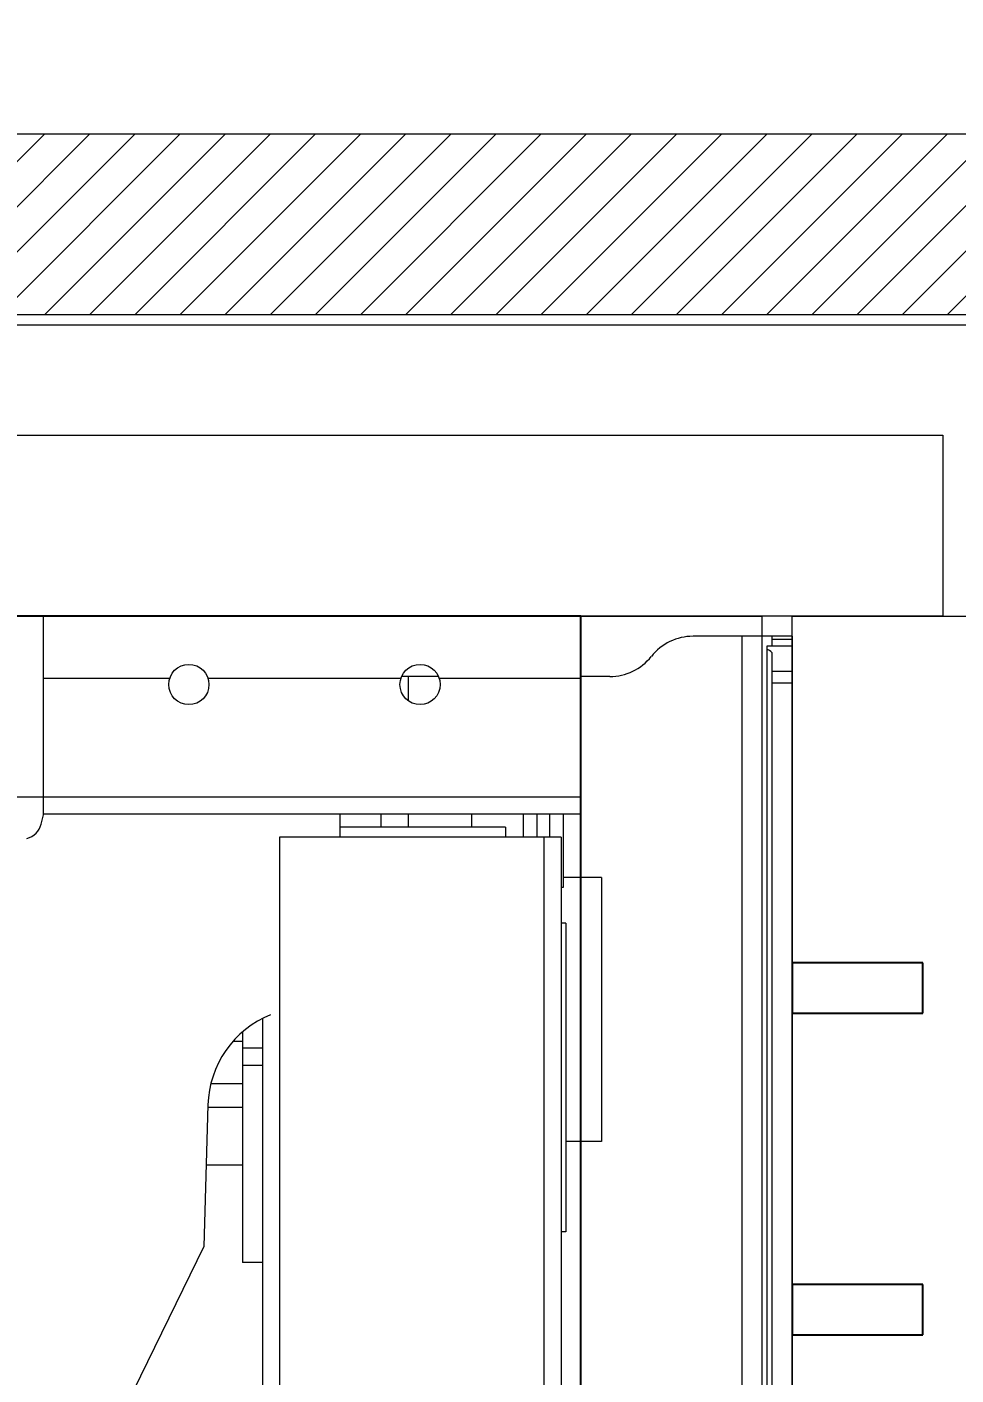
# Model space of a CAD drawing. Header units: millimetres. Extents: x -853320 to 19484, y -510814 to 9708.
# Drawn here: x 5024.8 to 5117.2, y 3641.3 to 3775.4 of the extents above; entities that cross this region are included whole.
import ezdxf
from ezdxf import colors
from ezdxf.entities.mleader import LeaderData, LeaderLine
from ezdxf.math import Vec2, Vec3

# ---------------------------------------------------------------- set-up
doc = ezdxf.new("R2010")
doc.units = ezdxf.units.MM
doc.linetypes.add('BEARBEITUNGEN', pattern=[0])
doc.linetypes.add('NASCOSTA', pattern=[9.525, 6.35, -3.175])
for name, color, linetype, lineweight in [('F_ARREDI', 7, 'Continuous', 5), ('F_ELETTRODOMESTICI', 40, 'Continuous', 5), ('F_Guide', 1, 'Continuous', 9), ('F_MULTI laminato OPACO', 1, 'Continuous', 5), ('F_Proiezioni', 253, 'NASCOSTA', 9)]:
    doc.layers.add(name, color=color, linetype=linetype, lineweight=lineweight)
doc.layers.add('F_Lavorazioni', color=12, linetype='Continuous')
doc.styles.add('DANZI-DIDASCALIE', font='Yu Gothic UI Light.ttf', dxfattribs={"height": 30})

# ---------------------------------------------------------------- blocks, each defined once
blk = doc.blocks.new('_Dot')
at = {"color": 0, "linetype": 'ByBlock', "lineweight": -2}
blk.add_line((-0.5, 0), (-1, 0), dxfattribs=at)
at = {"color": 0, "linetype": 'ByBlock', "const_width": 0.5}
blk.add_lwpolyline([(-0.25, 0, 1), (0.25, 0, 1)], format="xyb", close=True, dxfattribs=at)
blk = doc.blocks.new('V_CAS.ra INTERNA_ pianta')
at = {"layer": 'F_Guide', "color": 8}
for p, q in [((272851.42, -83419.93), (272851.42, -82940.73)), ((272879.42, -83419.93), (272879.42, -82939.93)), ((272881.12, -83401.9), (272881.12, -82939.93)), ((272853.12, -83419.93), (272853.12, -82948.71)), ((272828.44, -83439.93), (272828.44, -83021.43)), ((272830.94, -83438.93), (272830.94, -83022.43)), ((272833.44, -83439.93), (272833.44, -83021.43)), ((272830.44, -83438.32), (272830.44, -83023.03)), ((272886.96, -83379.23), (272899.58, -83353.35)), ((272881.12, -83377.62), (272883.12, -83377.62)), ((272883.12, -83400.54), (272883.12, -83377.62)), ((272886.54, -83393.3), (272886.96, -83379.23)), ((272850.94, -83380.68), (272851.42, -83380.68)), ((272850.94, -83411.38), (272850.94, -83380.68)), ((272883.12, -83387.31), (272886.72, -83387.31)), ((272847.39, -83389.68), (272850.94, -83389.68)), ((272847.39, -83415.93), (272847.39, -83389.68)), ((272883.12, -83393.05), (272886.55, -83393.05)), ((272883.12, -83395.39), (272886.26, -83395.39)), ((272881.12, -83397.22), (272883.12, -83397.22)), ((272881.12, -83398.96), (272883.12, -83398.96)), ((272883.12, -83399.61), (272884.06, -83399.61)), ((272828.44, -83404.93), (272828.44, -83404.93)), ((272828.44, -83404.93), (272828.44, -83404.93)), ((272850.94, -83411.38), (272851.42, -83411.38)), ((272851.2, -83414.93), (272851.42, -83414.93)), ((272851.2, -83422.24), (272851.2, -83414.93)), ((272847.39, -83415.93), (272851.2, -83415.93)), ((272851.42, -83419.93), (272879.42, -83419.93)), ((272852.57, -83422.24), (272852.57, -83419.93)), ((272853.82, -83422.24), (272853.82, -83419.93)), ((272855.2, -83422.24), (272855.2, -83419.93)), ((272856.94, -83420.93), (272856.94, -83419.93)), ((272856.94, -83420.93), (272873.42, -83420.93)), ((272860.34, -83422.24), (272860.34, -83420.93)), ((272866.64, -83422.24), (272866.64, -83420.93)), ((272869.34, -83422.24), (272869.34, -83420.93)), ((272873.42, -83422.24), (272873.42, -83419.93)), ((272849.44, -83422.24), (272902.94, -83422.24)), ((272849.44, -83441.93), (272849.44, -83422.24)), ((272902.94, -83422.16), (272903.15, -83421.24)), ((272902.94, -83441.93), (272902.94, -83422.16)), ((272866.64, -83435.93), (272866.64, -83433.53)), ((272828.44, -83435.27), (272830.44, -83435.27)), ((272849.44, -83435.73), (272863.53, -83435.73)), ((272867.35, -83435.73), (272886.53, -83435.73)), ((272890.35, -83435.73), (272902.94, -83435.73)), ((272828.44, -83436.43), (272830.44, -83436.43)), ((272846.58, -83435.93), (272849.44, -83435.93)), ((272863.61, -83435.93), (272866.64, -83435.93)), ((272866.64, -83435.93), (272867.27, -83435.93)), ((272828.44, -83438.93), (272830.94, -83438.93)), ((272828.44, -83439.6), (272830.44, -83439.6)), ((272830.44, -83439.6), (272830.44, -83438.93)), ((272830.44, -83439.93), (272830.44, -83439.6)), ((272828.44, -83439.93), (272838.29, -83439.93)), ((272849.44, -83441.93), (272902.94, -83441.93))]:
    blk.add_line(p, q, dxfattribs=at)
for centre in [(272865.44, -83435.13), (272888.44, -83435.13)]:
    blk.add_circle(centre, 2, dxfattribs=at)
for centre, radius, start, end in [((272876.55, -83393.01), 10, 292.0611, 358.3112), ((272905, -83421.67), 1.9, 103.8934, 166.9245), ((272846.58, -83441.21), 5.29, 90, 141.5576), ((272838.29, -83434.64), 5.29, 270, 321.5576)]:
    blk.add_arc(centre, radius, start, end, dxfattribs=at)
blk.add_ellipse((272832, -83433.93), major_axis=(0, 5), ratio=0.654481, start_param=2.645492, end_param=2.812476, dxfattribs=at)
at = {"layer": 'F_Lavorazioni', "color": 14, "linetype": 'BEARBEITUNGEN', "true_color": 0xaa0000}
for p, q in [((272849.44, -82951.93), (272849.44, -83441.93)), ((272828.44, -83370.43), (272815.44, -83370.43)), ((272815.44, -83370.43), (272815.44, -83375.43)), ((272828.44, -83375.43), (272828.44, -83370.43)), ((272815.44, -83375.43), (272828.44, -83375.43)), ((272828.44, -83402.43), (272815.44, -83402.43)), ((272815.44, -83402.43), (272815.44, -83407.43)), ((272828.44, -83407.43), (272828.44, -83402.43)), ((272815.44, -83407.43), (272828.44, -83407.43)), ((272849.44, -83441.93), (272924.44, -83441.93))]:
    blk.add_line(p, q, dxfattribs=at)
at = {"layer": 'F_MULTI laminato OPACO', "color": 143, "true_color": 0x7aafdf}
for points in [[(272810.44, -82911.93), (272828.44, -82911.93), (272828.44, -83441.93), (272810.44, -83441.93)], [(272828.44, -83441.93), (273174.44, -83441.93), (273174.44, -82911.93), (272828.44, -82911.93)], [(272849.44, -83441.93), (272831.44, -83441.93), (272831.44, -82951.93), (272849.44, -82951.93)], [(273153.44, -83423.93), (273153.44, -83441.93), (272849.44, -83441.93), (272849.44, -83423.93)], [(273189.44, -83441.93), (273189.44, -83459.93), (272813.44, -83459.93), (272813.44, -83441.93)]]:
    blk.add_lwpolyline(points, close=True, dxfattribs=at)
blk = doc.blocks.new('ARMADIO_camera master_sol.C_pianta')
at = {"layer": 'F_MULTI laminato OPACO', "transparency": 33554508}
h = blk.add_hatch(dxfattribs=at)
h.set_pattern_fill('ANSI31', color=6)
h.paths.add_polyline_path([(718408.42, 531037.1), (718408.42, 531055.1), (718858.42, 531055.1), (718858.42, 531037.1)])
at = {"layer": 'F_MULTI laminato OPACO'}
blk.add_lwpolyline([(718423.42, 531636.1), (718835.42, 531636.1), (718835.42, 531056.1), (718423.42, 531056.1)], close=True, dxfattribs=at)
at = {"layer": 'F_MULTI laminato OPACO', "color": 6}
blk.add_lwpolyline([(718408.42, 531037.1), (718408.42, 531055.1), (718858.42, 531055.1), (718858.42, 531037.1)], close=True, dxfattribs=at)
at = {"layer": 'F_Proiezioni'}
blk.add_lwpolyline([(718408.42, 531054.1), (718408.42, 530604.1, 0.414214), (718858.42, 531054.1)], format="xyb", dxfattribs=at)
at = {"layer": 'F_ARREDI'}
blk.add_blockref('V_CAS.ra INTERNA_ pianta', (445642.98, 614527.02), dxfattribs=at)
blk = doc.blocks.new('BAGNO-LAVANDERIA_pianta_sol.B')
at = {"layer": 'F_ELETTRODOMESTICI', "color": 5, "ltscale": 5}
ml = blk.add_multileader_mtext('Standard', dxfattribs=at)
ml.set_content('{\\fYu Gothic UI Light|b0|i0|c128|p34;BASAMENTO c/cassetto} ditta MIELE art.WTS 610', color=5, style='DANZI-DIDASCALIE')
ml.set_leader_properties(color=256, linetype='ByLayer', lineweight=-1)
ml.set_arrow_properties(name='DOT')
ml.build(insert=Vec2(0, 0))
ml.multileader.update_dxf_attribs({"arrow_head_size": 5, "scale": 5})
ctx = ml.context
ctx.base_point, ctx.scale, ctx.char_height, ctx.arrow_head_size, ctx.landing_gap_size, ctx.plane_origin, ctx.plane_x_axis, ctx.plane_y_axis = Vec3(865728.96, 518190.64), 5, 25, 5, 10, Vec3(865691.99, 518253.27), Vec3(0, -1), Vec3(1, 0)
notes = []
notes.append((ctx, [(0, (0, 0, 0), (0, 0), (1, 0), 1, [])]))
ctx.mtext.insert, ctx.mtext.text_direction, ctx.mtext.rotation, ctx.mtext.width, ctx.mtext.flow_direction = Vec3(865741.68, 518180.64), Vec3(0, -1), 4.712389, 471.5743, 5
ml = blk.add_multileader_mtext('Standard', dxfattribs=at)
ml.set_content('{\\fYu Gothic UI Light|b0|i0|c128|p34;LAVASCIUGA} ditta MIELE art.WTD165 WPM 8/5kg', color=5, style='DANZI-DIDASCALIE')
ml.set_leader_properties(color=256, linetype='ByLayer', lineweight=-1)
ml.set_arrow_properties(name='DOT')
ml.build(insert=Vec2(0, 0))
ml.multileader.update_dxf_attribs({"arrow_head_size": 5, "scale": 5})
ctx = ml.context
ctx.base_point, ctx.scale, ctx.char_height, ctx.arrow_head_size, ctx.landing_gap_size, ctx.plane_origin, ctx.plane_x_axis, ctx.plane_y_axis = Vec3(865852.82, 518185.28), 5, 25, 5, 10, Vec3(865819.83, 518247.92), Vec3(0, -1), Vec3(1, 0)
notes.append((ctx, [(0, (0, 0, 0), (0, 0), (1, 0), 1, [])]))
ctx.mtext.insert, ctx.mtext.text_direction, ctx.mtext.rotation, ctx.mtext.width, ctx.mtext.flow_direction = Vec3(865869.52, 518175.28), Vec3(0, -1), 4.712389, 377.0167, 5
for ctx, leaders in notes:
    for number, flags, end, landing, length, lines in leaders:
        leader = LeaderData()
        leader.index, (leader.has_last_leader_line, leader.has_dogleg_vector, leader.attachment_direction) = number, flags
        leader.last_leader_point, leader.dogleg_vector, leader.dogleg_length = Vec3(end), Vec3(landing), length
        for number, points, colour, breaks in lines:
            line = LeaderLine()
            line.index, line.vertices, line.color, line.breaks = number, Vec3.list(points), colors.encode_raw_color(colour), breaks
            leader.lines.append(line)
        ctx.leaders.append(leader)

msp = doc.modelspace()

# ---------------------------------------------------------------- block references
at = {"layer": 'F_ARREDI', "color": 2, "lineweight": 5}
msp.add_blockref('BAGNO-LAVANDERIA_pianta_sol.B', (-853319.899, -510814.178), dxfattribs=at)
at = {"layer": 'F_ARREDI', "color": 2, "lineweight": 5, "rotation": 180}
msp.add_blockref('ARMADIO_camera master_sol.C_pianta', (723572.288, 534801.91), dxfattribs=at)

doc.saveas('drawing.dxf')
